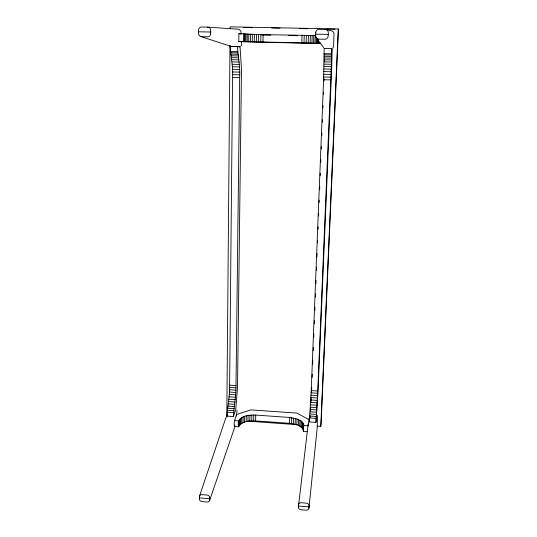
<?xml version="1.0" encoding="UTF-8"?>
<svg xmlns="http://www.w3.org/2000/svg" width="537" height="537" viewBox="0 0 537 537"><rect width="100%" height="100%" fill="white"/><g stroke="black" fill="none" stroke-linecap="round" stroke-linejoin="round"><path stroke-width="0.81" d="M232.561 77.348C233.3 66.897 230.709 56.6 230.165 46.357L237.502 46.518C237.992 56.794 240.395 67.085 239.67 77.529L236.005 385.593C236.193 395.997 234.038 406.254 233.42 416.564L226.983 416.115C227.607 405.818 229.863 395.574 229.628 385.17L232.561 77.348L239.67 77.529M315.971 422.391L317.736 391.023L331.41 64.292L331.712 48.585L324.187 48.424L323.603 79.711L311.218 390.594L309.393 421.921L315.971 422.397L317.951 393.01L331.584 71.367L332.195 48.833L331.712 48.585M226.802 417.162L229.99 45.276M230.138 28.528L230.151 26.85L338.256 28.944L338.444 29.327L321.133 422.444L320.777 426.351L317.454 426.116M307.177 431.741L303.539 431.479C302.761 425.223 294.679 423.962 289.557 423.317L255.612 420.907C249.772 420.78 241.838 421.042 238.67 426.821L234.387 426.512C233.118 420.766 237.2 415.907 236.992 410.322M238.797 41.396L238.891 33.643L260.881 34.61L315.219 35.509L314.937 43.235L238.797 41.396L241.435 41.826M236.441 416.081L236.461 414.537L250.833 409.879L296.941 413.087L308.916 419.625M238.67 426.821C235.609 416.094 248.503 414.739 255.726 415.081L289.745 417.464L297.021 418.941L301.143 421.028L303.439 423.653L303.539 431.479M243.711 41.503L243.811 33.744M239.086 425.908L239.166 420.001M244.174 41.557L244.275 33.824M239.75 425.029L239.831 419.142M244.919 41.617L245.026 33.905M240.65 424.21L240.73 418.33M245.933 41.685L246.04 33.992M241.764 423.451L241.851 417.578M247.195 41.752L247.309 34.079M243.08 422.773L243.167 416.913M248.685 41.826L248.799 34.167M244.563 422.183L244.657 416.329M250.376 41.893L250.49 34.247M246.201 421.693L246.295 415.846M252.236 41.96L252.356 34.334M247.96 421.303L248.054 415.463M254.236 42.034L254.357 34.408M249.812 421.028L249.913 415.195M256.344 42.094L256.471 34.482M251.725 420.874L251.826 415.041M258.519 42.154L258.659 34.549M253.665 420.827L253.779 415M260.74 42.215L260.881 34.61M255.612 420.907L255.726 415.081M262.962 42.262L263.11 34.657M324.59 61.184L324.623 59.513M289.557 423.317L289.745 417.464M301.801 43.088L302.042 35.449M291.484 423.525L291.672 417.672M304.002 43.135L304.257 35.489M293.35 423.847L293.551 417.994M306.15 43.168L306.405 35.516M295.142 424.277L295.343 418.417M308.211 43.202L308.473 35.536M296.82 424.807L297.021 418.941M310.151 43.222L310.42 35.543M298.357 425.438L298.565 419.558M311.937 43.235L312.205 35.543M299.733 426.143L299.948 420.256M313.541 43.235L313.816 35.529M300.928 426.928L301.143 421.028M298.364 507.17L308.218 423.834M301.922 427.767L302.136 421.86M314.937 43.235L316.105 43.222L316.333 37.026M302.687 428.66L302.908 422.74M316.105 43.222L317.025 43.195L317.199 38.536M303.217 429.587L303.439 423.653M317.025 43.195L317.676 43.168L317.823 39.275M303.506 430.533L303.727 424.586M317.676 43.168L318.045 43.128L318.166 40.007M318.045 43.128L318.246 39.953M311.574 391.742L311.742 387.56M312.145 377.518L312.279 374.168M312.682 364.126L312.816 360.777M313.212 350.735L313.346 347.385M313.749 337.343L313.883 333.994M314.286 323.952L314.42 320.602M314.823 310.561L314.957 307.211M315.353 297.169L315.488 293.82M315.89 283.778L316.024 280.428M316.427 270.386L316.562 267.037M316.964 256.995L317.099 253.645M317.535 242.764L317.635 240.254M318.065 229.373L318.166 226.862M318.602 215.981L318.703 213.471M319.139 202.59L319.24 200.079M319.676 189.199L319.777 186.688M320.206 175.807L320.307 173.297M320.743 162.416L320.844 159.905M321.28 149.024L321.381 146.514M321.817 135.633L321.918 133.122M322.354 122.241L322.455 119.731M322.918 108.018L323.019 105.507M323.455 94.626L323.556 92.116M323.992 81.235L324.093 78.724M298.364 507.17A2.658 2.323 13 0 0 300.915 509.72L306.197 510.15A2.658 2.323 12.6 0 0 308.936 508.036L309.03 505.7A2.665 2.329 12.6 0 0 306.473 503.149L301.183 502.719A2.658 2.329 13 0 0 298.451 504.84M320.777 426.351L338.256 28.944M310.487 410.825L310.675 407.509M310.963 402.528L311.205 398.387M308.936 508.036L317.152 428.425L317.548 415.369M309.393 421.921L309.58 420.377M309.862 418.068L310.151 415.752M309.064 418.417L308.137 425.834L303.761 425.526M234.387 426.512L234.877 425.002M199.475 496.168L225.976 417.497M233.42 416.564L235.716 409.778L237.522 387.647L241.489 69.125L240.032 46.813L236.293 46.491M209.605 500.504L235.011 426.398M226.983 416.115L227.52 414.604M240.938 46.135L241.502 45.014L241.449 42M332.812 48.142L333.591 46.357L333.994 33.63C333.833 29.824 328.483 30.75 326.113 29.555M320.461 43.517L241.006 41.752M243.328 27.474L252.504 27.656M271.695 28.031L280.039 28.192M299.23 28.562L307.573 28.723M326.764 29.099L335.108 29.26M207.678 27.132L201.59 27.018A3.229 3.034 80.7 0 0 198.556 30.179L198.556 33.395A3.222 3.034 80.4 0 0 201.597 36.67L207.671 36.798A3.222 3.041 81.2 0 0 210.712 33.643L210.726 30.421A3.229 3.041 81.6 0 0 207.678 27.132L239.072 29.253L240.865 31.106L241.086 34.126L238.891 33.643M198.556 31.79L210.719 32.032M315.702 34.146L328.248 34.402M261.593 34.986L270.789 35.173M288.342 35.529L297.538 35.717M318.126 43.088L320.636 43.141M230.178 46.357L237.515 46.518M238.824 46.786L240.032 46.813M230.131 51.485L237.461 51.653M323.986 53.606L331.49 53.774M230.514 52.686L237.817 52.854M324.033 54.814L331.51 54.989M230.87 54.13L238.146 54.291M324.066 56.264L331.517 56.439M231.199 55.788L238.448 55.955M324.086 57.942L331.51 58.11M231.494 57.654L238.723 57.821M324.086 59.815L331.49 59.99M231.756 59.701L238.965 59.869M324.073 61.883L331.457 62.057M231.991 61.909L239.18 62.084M324.046 64.118L331.41 64.292M232.185 64.259L239.354 64.433M324.006 66.487L331.349 66.669M232.34 66.736L239.489 66.91M323.952 68.984L331.275 69.166M232.454 69.3L239.589 69.481M323.885 71.582L331.195 71.763M232.528 71.945L239.656 72.126M323.798 74.247L331.101 74.435M232.561 74.63L239.683 74.818M323.704 76.972L330.993 77.153M323.603 79.711L330.886 79.906M247.624 34.449L251.705 34.637M229.628 385.17L236.005 385.593M311.218 390.594L317.736 391.023M229.581 387.399L235.958 387.828M311.124 392.842L317.635 393.279M229.507 389.701L235.877 390.131M311.017 395.172L317.528 395.608M229.393 392.057L235.763 392.487M310.896 397.548L317.407 397.984M229.245 394.447L235.622 394.876M310.775 399.964L317.28 400.401M229.064 396.843L235.441 397.279M310.634 402.388L317.152 402.831M228.849 399.226L235.233 399.662M310.493 404.804L317.011 405.247M228.608 401.582L234.998 402.018M310.346 407.187L316.87 407.637M228.332 403.884L234.736 404.321M310.191 409.523L316.729 409.973M228.037 406.106L234.447 406.556M310.03 411.785L316.582 412.235M227.715 408.241L234.139 408.691M309.869 413.953L316.434 414.41M227.373 410.261L233.81 410.711M309.708 416L316.286 416.464M227.017 412.148L233.467 412.597M309.547 417.92L316.139 418.383M247.577 421.156L297.485 424.7M234.454 420.599L238.75 420.907M199.395 497.913L209.692 498.752M298.411 506.008L308.983 506.868M200.811 36.543L230.756 46.283M324.187 48.424L324.838 48.672M316.474 38.1L323.704 47.652M209.698 497.598L209.692 499.907A2.618 2.276 20.2 0 1 207.114 502.008L201.966 501.585A2.611 2.276 20.6 0 1 199.395 499.068L199.388 496.759A2.618 2.276 20.6 0 1 201.966 494.658L207.121 495.074A2.618 2.282 20.2 0 1 209.698 497.598M315.763 32.515L315.642 35.778A3.269 3.128 -77 0 0 318.649 39.1L324.912 39.235A3.276 3.128 -75.6 0 0 328.181 36.033L328.308 32.764A3.282 3.135 -75.6 0 0 325.301 29.428L319.018 29.307A3.276 3.128 -77 0 0 315.763 32.515"/></g></svg>
